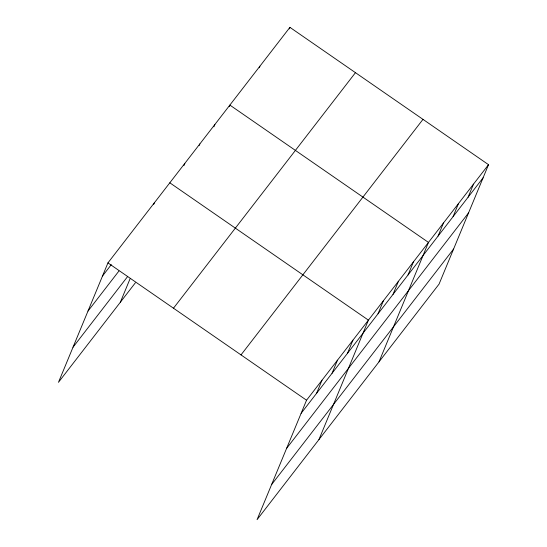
<?xml version="1.0" encoding="UTF-8"?>
<svg xmlns="http://www.w3.org/2000/svg" width="547" height="547" viewBox="0 0 547 547"><rect width="100%" height="100%" fill="white"/><g stroke="black" fill="none" stroke-linecap="round" stroke-linejoin="round"><path stroke-width="0.82" d="M488.526 164.681L306.546 400.219L257.076 519.65L439.056 284.112L488.526 164.681L289.924 27.35L107.944 262.888L58.474 382.319L135.362 282.799M153.714 204.366L154.35 202.828M120.347 302.231L130.036 278.84M183.874 165.686L184.831 163.375M199.204 145.481L199.846 143.943M213.898 126.822L214.862 124.511M229.234 106.617L229.87 105.079L428.472 242.41L379.003 361.841M259.257 67.753L259.9 66.214M289.288 28.895L289.924 27.35M316.583 393.307L322.012 380.199M332.05 373.286L337.478 360.179M347.516 353.266L352.945 340.159M318.949 439.569L368.418 320.139L169.816 182.807M378.004 313.814L383.433 300.706M393.013 294.382L398.442 281.274M408.028 274.95L413.457 261.842M438.058 236.085L443.487 222.978M453.066 216.653L458.495 203.546M468.082 197.221L473.511 184.113M102.515 275.996L111.28 264.652M87.985 311.079L118.918 271.038M73.011 347.229L127.663 276.488M173.481 308.207L355.461 72.669M241.008 354.9L422.988 119.362M301.117 413.327L483.097 177.789M286.58 448.417L468.56 212.879M271.606 484.567L453.586 249.029M107.944 262.888L306.546 400.219"/></g></svg>
